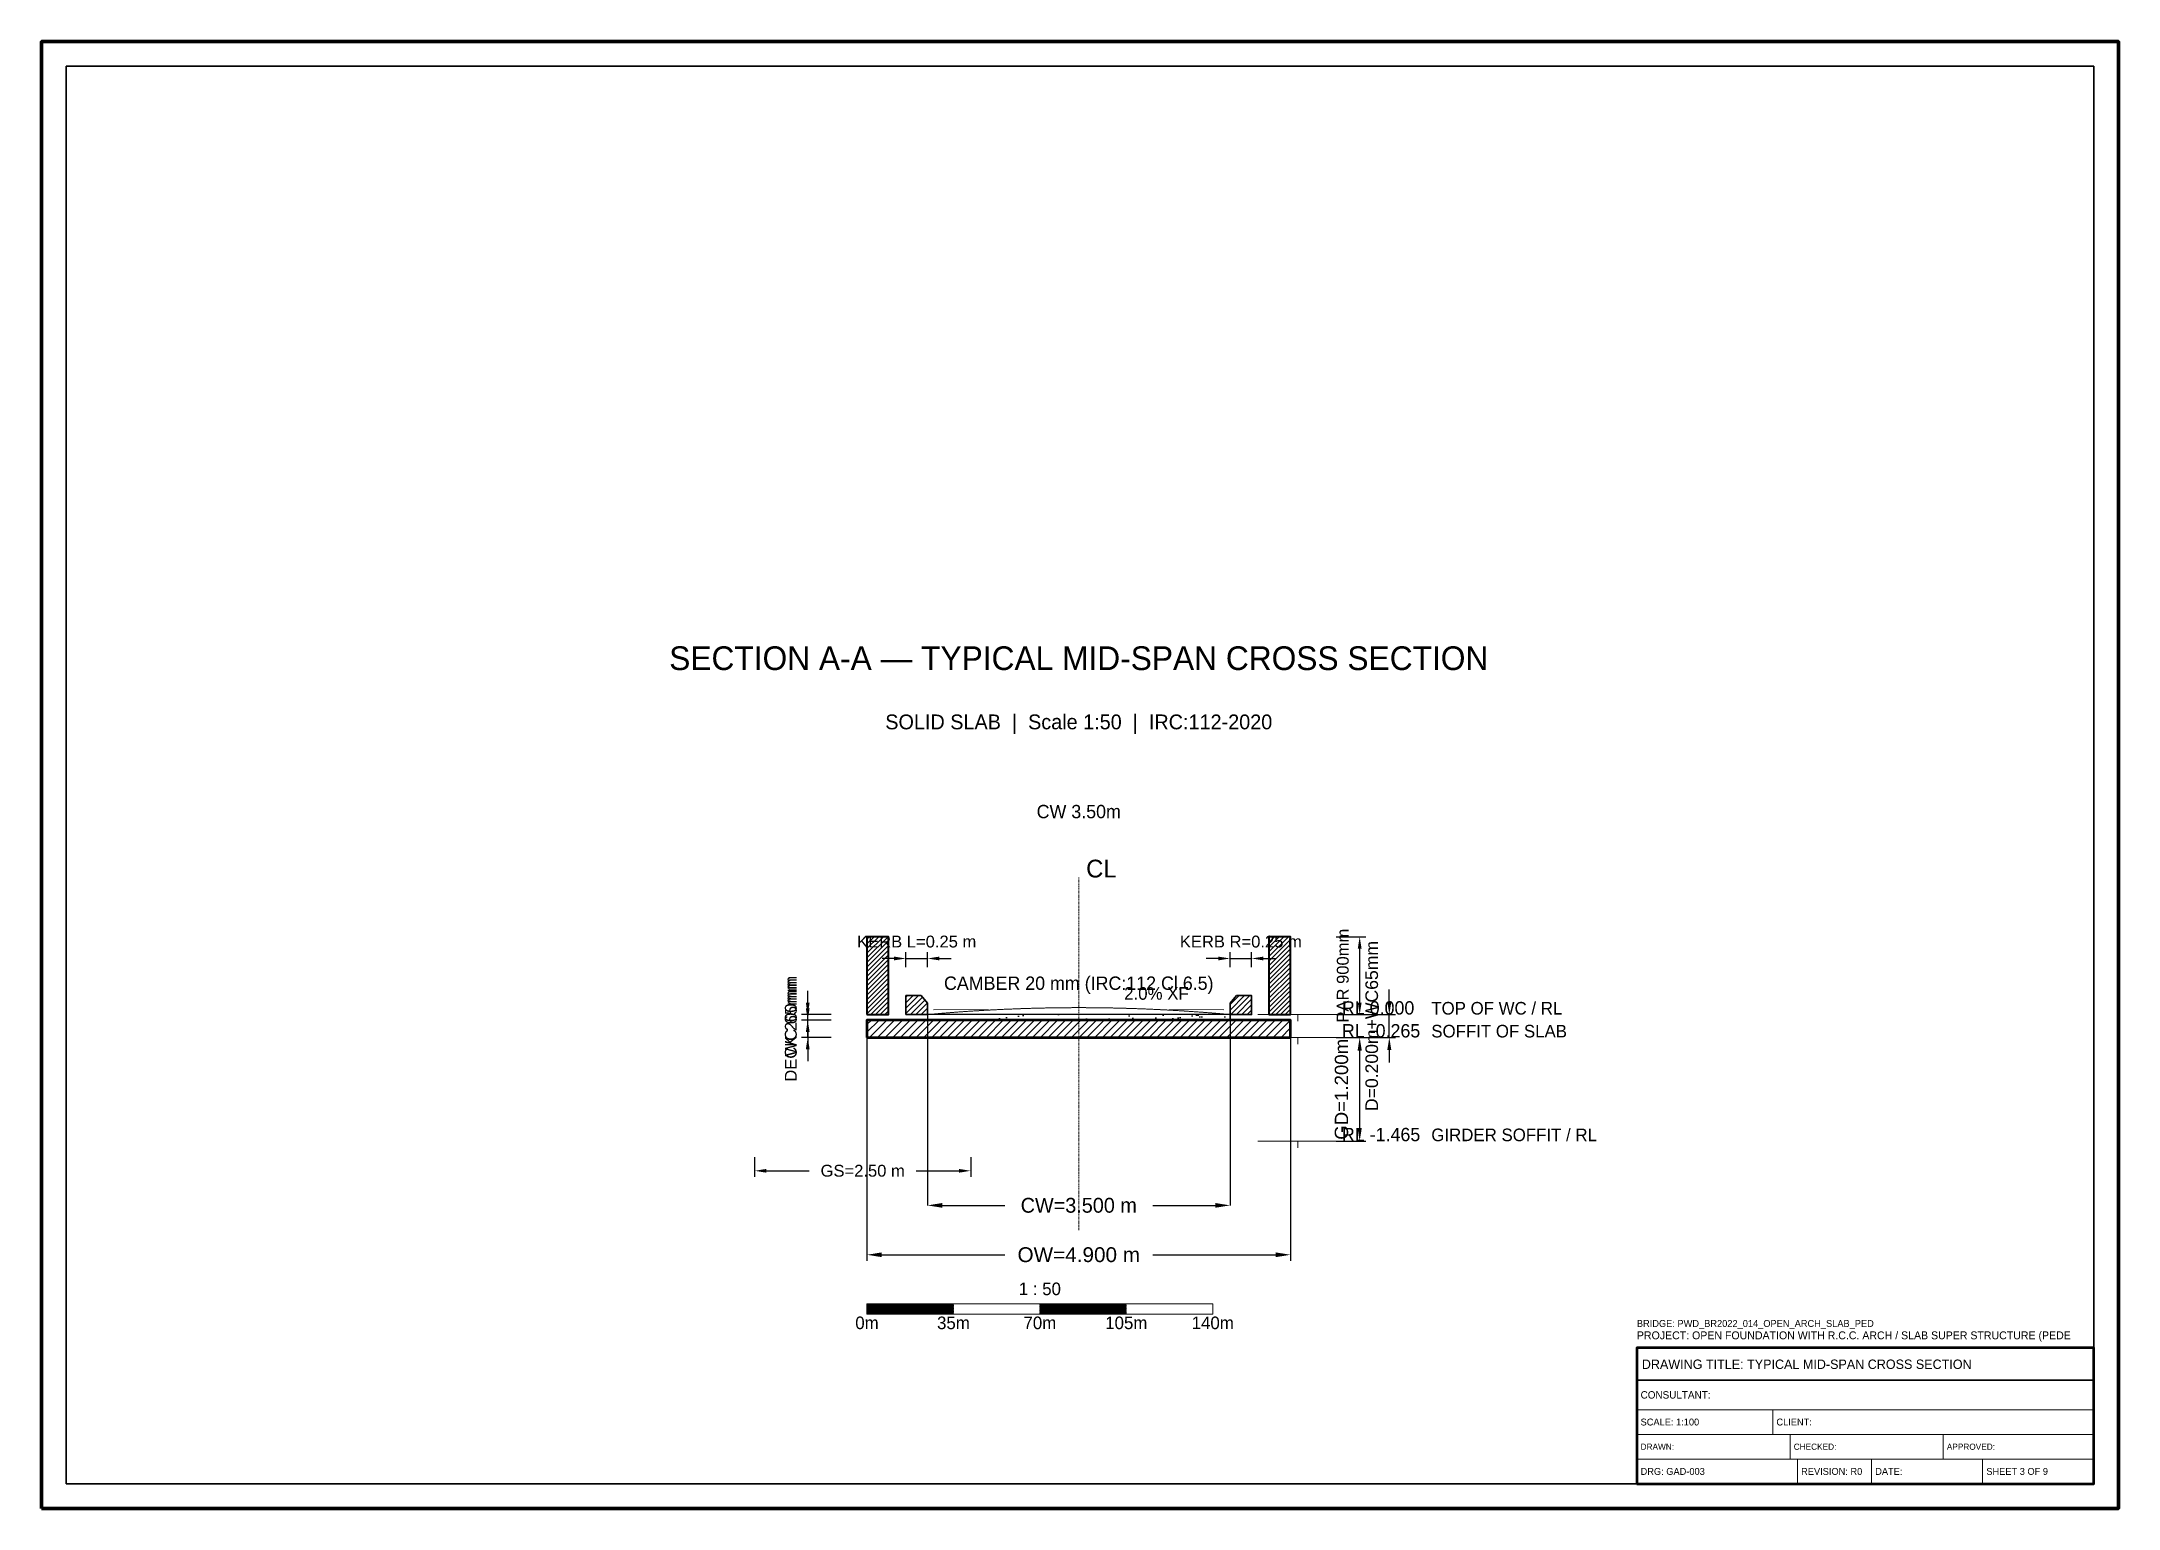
# Model space of a CAD drawing. Header units: metres. Extents: x 0 to 841, y 0 to 594.
import ezdxf
from ezdxf.enums import TextEntityAlignment as Align

# ---------------------------------------------------------------- set-up
doc = ezdxf.new("R2010")
doc.units = ezdxf.units.M
doc.linetypes.add('CENTER', pattern=[1.5, 0.75, -0.25, 0.25, -0.25])
doc.linetypes.add('DASHED', pattern=[0.5, 0.375, -0.125])
for name, color, linetype, lineweight in [('BORDER-INNER', 7, 'Continuous', 35), ('BORDER-OUTER', 7, 'Continuous', 70), ('DIM-LEVEL', 3, 'Continuous', 18), ('DIM-LINEAR', 3, 'Continuous', 18), ('DIM-SLOPE', 3, 'Continuous', 18), ('STRUC-CENTRE', 6, 'CENTER', 18), ('STRUC-HATCHING', 8, 'Continuous', 18), ('SUPER-CAMBER', 6, 'DASHED', 18), ('SUPER-DECK', 2, 'Continuous', 50), ('SUPER-KERB', 7, 'Continuous', 25), ('SUPER-PARAPET', 2, 'Continuous', 35), ('SUPER-WEARING', 8, 'Continuous', 25), ('SYM-SCALE', 7, 'Continuous', 13), ('TEXT-GENERAL', 7, 'Continuous', 18), ('TEXT-HEADER', 7, 'Continuous', 25), ('TEXT-LEVEL', 5, 'Continuous', 18), ('TEXT-SPEC', 7, 'Continuous', 13), ('TEXT-TITLE', 7, 'Continuous', 25), ('TITLEBLK-BOX', 7, 'Continuous', 50), ('TITLEBLK-TEXT', 7, 'Continuous', 18)]:
    doc.layers.add(name, color=color, linetype=linetype, lineweight=lineweight)
doc.styles.add('BRIDGE_STD', font='Arial.ttf')
doc.dimstyles.new('BRG_DIM', dxfattribs={"dimtxt": 0.006, "dimasz": 6, "dimexe": 1.25, "dimexo": 0.625, "dimtad": 1, "dimcen": 2.5, "dimazin": 3, "dimtfac": 1, "dimtmove": 0, "dimatfit": 3})
doc.dimstyles.new('pmb100', dxfattribs={"dimtxt": 2.5, "dimasz": 0.9375, "dimexe": 2.5, "dimexo": 2.5, "dimtad": 0, "dimtih": 1, "dimdec": 0, "dimtxsty": 'BRIDGE_STD', "dimcen": 2.5, "dimazin": 3, "dimtfac": 1, "dimtmove": 0, "dimatfit": 3})

# ---------------------------------------------------------------- blocks, each defined once
blk = doc.blocks.new('_CLOSEDFILLED')
at = {"color": 0, "linetype": 'BYBLOCK'}
blk.add_solid([(-1, 0.16), (0, 0), (-1, -0.16)], dxfattribs=at)
blk = doc.blocks.new('*D1')
for p, q in [((358.75, 200), (358.75, 122.725)), ((481.25, 200), (481.25, 122.725)), ((364.75, 122.725), (390, 122.725)), ((450, 122.725), (475.25, 122.725))]:
    blk.add_line(p, q)
at = {"layer": 'Defpoints'}
for p in [(358.75, 200), (481.25, 200), (358.75, 122.725)]:
    blk.add_point(p, dxfattribs=at)
at = {"layer": 'DIM-LINEAR', "xscale": 6, "yscale": 6, "rotation": 180}
blk.add_blockref('_CLOSEDFILLED', (358.75, 122.725), dxfattribs=at)
at = {"layer": 'DIM-LINEAR', "xscale": 6, "yscale": 6}
blk.add_blockref('_CLOSEDFILLED', (481.25, 122.725), dxfattribs=at)
at = {"layer": 'DIM-LINEAR', "color": 3, "insert": (420, 122.725), "char_height": 6, "attachment_point": 5}
blk.add_mtext('CW=3.500 m', dxfattribs=at)

msp = doc.modelspace()

# ---------------------------------------------------------------- hatches: boundary and pattern name
at = {"layer": 'STRUC-HATCHING'}
h = msp.add_hatch(dxfattribs=at)
h.set_pattern_fill('ANSI31', scale=0.42)
h.paths.add_polyline_path([(334.25, 200), (343, 200), (343, 231.5), (334.25, 231.5)])
h = msp.add_hatch(dxfattribs=at)
h.set_pattern_fill('ANSI31', scale=0.42)
h.paths.add_polyline_path([(497, 200), (505.75, 200), (505.75, 231.5), (497, 231.5)])
h = msp.add_hatch(dxfattribs=at)
h.set_pattern_fill('ANSI31', scale=0.49)
h.paths.add_polyline_path([(350, 200), (358.75, 200), (358.75, 204.62), (356.125, 207.7), (350, 207.7)])
h = msp.add_hatch(dxfattribs=at)
h.set_pattern_fill('ANSI31', scale=0.49)
h.paths.add_polyline_path([(481.25, 200), (490, 200), (490, 207.7), (483.875, 207.7), (481.25, 204.62)])
h = msp.add_hatch(dxfattribs=at)
h.set_pattern_fill('ANSI31', scale=0.7)
h.paths.add_polyline_path([(334.25, 190.725), (505.75, 190.725), (505.75, 197.725), (334.25, 197.725)])
at = {"layer": 'SUPER-WEARING'}
h = msp.add_hatch(dxfattribs=at)
h.set_pattern_fill('AR-SAND', scale=0.14)
h.paths.add_polyline_path([(358.75, 197.725), (481.25, 197.725), (481.25, 200), (358.75, 200)])
at = {"layer": 'SYM-SCALE'}
h = msp.add_hatch(dxfattribs=at)
h.set_pattern_fill('SOLID')
h.paths.add_polyline_path([(334.25, 78.725), (369.25, 78.725), (369.25, 82.805), (334.25, 82.805)])
h = msp.add_hatch(dxfattribs=at)
h.set_pattern_fill('SOLID')
h.paths.add_polyline_path([(404.25, 78.725), (439.25, 78.725), (439.25, 82.805), (404.25, 82.805)])

# ---------------------------------------------------------------- linework, layer by layer
at = {"layer": 'BORDER-INNER'}
msp.add_lwpolyline([(10, 10), (831, 10), (831, 584), (10, 584), (10, 10)], dxfattribs=at)
at = {"layer": 'BORDER-OUTER'}
msp.add_lwpolyline([(0, 0), (841, 0), (841, 594), (0, 594), (0, 0)], dxfattribs=at)
at = {"layer": 'DIM-LEVEL'}
for p, q in [((492.55, 200), (524.95, 200)), ((508.75, 200), (508.75, 197.3)), ((492.55, 190.725), (524.95, 190.725)), ((508.75, 190.725), (508.75, 188.025)), ((492.55, 148.725), (524.95, 148.725)), ((508.75, 148.725), (508.75, 146.025))]:
    msp.add_line(p, q, dxfattribs=at)
at = {"layer": 'DIM-SLOPE', "color": 3}
for p, q in [((383.25, 202.1), (361.2, 201.88)), ((456.75, 202.1), (478.8, 201.88))]:
    msp.add_line(p, q, dxfattribs=at)
at = {"layer": 'STRUC-CENTRE'}
msp.add_line((420, 112.725), (420, 255.5), dxfattribs=at)
at = {"layer": 'SUPER-CAMBER', "color": 6}
msp.add_lwpolyline([(358.75, 200), (364.875, 200.532), (371, 201.008), (377.125, 201.428), (383.25, 201.792), (389.375, 202.1), (395.5, 202.352), (401.625, 202.548), (407.75, 202.688), (413.875, 202.772), (420, 202.8), (426.125, 202.772), (432.25, 202.688), (438.375, 202.548), (444.5, 202.352), (450.625, 202.1), (456.75, 201.792), (462.875, 201.428), (469, 201.008), (475.125, 200.532), (481.25, 200)], dxfattribs=at)
at = {"layer": 'SUPER-DECK', "lineweight": 50}
msp.add_lwpolyline([(334.25, 190.725), (505.75, 190.725), (505.75, 197.725), (334.25, 197.725), (334.25, 190.725)], dxfattribs=at)
at = {"layer": 'SUPER-KERB', "lineweight": 35}
for points in [[(350, 200), (358.75, 200), (358.75, 204.62), (356.125, 207.7), (350, 207.7), (350, 200)], [(481.25, 200), (490, 200), (490, 207.7), (483.875, 207.7), (481.25, 204.62), (481.25, 200)]]:
    msp.add_lwpolyline(points, dxfattribs=at)
at = {"layer": 'SUPER-PARAPET', "lineweight": 40}
for points in [[(334.25, 200), (343, 200), (343, 231.5), (334.25, 231.5), (334.25, 200)], [(497, 200), (505.75, 200), (505.75, 231.5), (497, 231.5), (497, 200)]]:
    msp.add_lwpolyline(points, dxfattribs=at)
at = {"layer": 'SUPER-WEARING'}
msp.add_lwpolyline([(358.75, 197.725), (481.25, 197.725), (481.25, 200), (358.75, 200), (358.75, 197.725)], dxfattribs=at)
at = {"layer": 'SYM-SCALE'}
msp.add_lwpolyline([(334.25, 78.725), (474.25, 78.725), (474.25, 82.805), (334.25, 82.805), (334.25, 78.725)], dxfattribs=at)
at = {"layer": 'TITLEBLK-BOX', "lineweight": 50}
msp.add_lwpolyline([(646, 10), (831, 10), (831, 65), (646, 65), (646, 10)], dxfattribs=at)
at = {"layer": 'TITLEBLK-BOX', "lineweight": 30}
msp.add_lwpolyline([(646, 52), (831, 52), (831, 65), (646, 65), (646, 52)], dxfattribs=at)
at = {"layer": 'TITLEBLK-BOX', "lineweight": 18}
for points in [[(646, 40), (831, 40), (831, 52), (646, 52), (646, 40)], [(646, 30), (701, 30), (701, 40), (646, 40), (646, 30)], [(701, 30), (831, 30), (831, 40), (701, 40), (701, 30)], [(646, 20), (708, 20), (708, 30), (646, 30), (646, 20)], [(708, 20), (770, 20), (770, 30), (708, 30), (708, 20)], [(770, 20), (831, 20), (831, 30), (770, 30), (770, 20)], [(646, 10), (711, 10), (711, 20), (646, 20), (646, 10)], [(711, 10), (741, 10), (741, 20), (711, 20), (711, 10)], [(741, 10), (786, 10), (786, 20), (741, 20), (741, 10)], [(786, 10), (831, 10), (831, 20), (786, 20), (786, 10)]]:
    msp.add_lwpolyline(points, dxfattribs=at)

# ---------------------------------------------------------------- texts
at = {"layer": 'DIM-SLOPE', "color": 3}
msp.add_text('2.0% XF', height=5.1, dxfattribs=at).set_placement((438.375, 206))
at = {"layer": 'STRUC-CENTRE'}
msp.add_text('CL', height=7.2, dxfattribs=at).set_placement((423, 255.5))
at = {"layer": 'SUPER-CAMBER', "color": 6}
msp.add_text('CAMBER 20 mm (IRC:112 Cl.6.5)', height=5.4, dxfattribs=at).set_placement((420, 210), align=Align.CENTER)
at = {"layer": 'TEXT-GENERAL'}
for s, height, p in [('CW 3.50m', 5.4, (420, 279.5)), ('1 : 50', 5.1, (404.25, 86.375)), ('0m', 5.1, (334.25, 72.605)), ('35m', 5.1, (369.25, 72.605)), ('70m', 5.1, (404.25, 72.605)), ('105m', 5.1, (439.25, 72.605)), ('140m', 5.1, (474.25, 72.605))]:
    msp.add_text(s, height=height, dxfattribs=at).set_placement(p, align=Align.CENTER)
at = {"layer": 'TEXT-HEADER'}
msp.add_text('SECTION A-A — TYPICAL MID-SPAN CROSS SECTION', height=9.6, dxfattribs=at).set_placement((420, 339.5), align=Align.CENTER)
at = {"layer": 'TEXT-LEVEL'}
for s, height, p in [('RL 0.000', 5.4, (526.57, 200)), ('TOP OF WC / RL', 5.1, (562.75, 200)), ('RL -0.265', 5.4, (526.57, 190.725)), ('SOFFIT OF SLAB', 5.1, (562.75, 190.725)), ('RL -1.465', 5.4, (526.57, 148.725)), ('GIRDER SOFFIT / RL', 5.1, (562.75, 148.725))]:
    msp.add_text(s, height=height, dxfattribs=at).set_placement(p)
at = {"layer": 'TEXT-SPEC'}
msp.add_text('SOLID SLAB  |  Scale 1:50  |  IRC:112-2020', height=6, dxfattribs=at).set_placement((420, 315.5), align=Align.CENTER)
at = {"layer": 'TEXT-TITLE'}
for s, height, p in [('PROJECT: OPEN FOUNDATION WITH R.C.C. ARCH / SLAB SUPER STRUCTURE (PEDE', 3.2, (646, 68.5)), ('DRAWING TITLE: TYPICAL MID-SPAN CROSS SECTION', 3.8, (648, 56.5))]:
    msp.add_text(s, height=height, dxfattribs=at).set_placement(p)
at = {"layer": 'TITLEBLK-TEXT'}
for s, height, p in [('BRIDGE: PWD_BR2022_014_OPEN_ARCH_SLAB_PED', 2.8, (646, 73.5)), ('CONSULTANT: ', 3, (647.5, 44.5)), ('SCALE: 1:100', 2.8, (647.5, 33.6)), ('CLIENT: ', 2.8, (702.5, 33.6)), ('DRAWN: ', 2.5, (647.5, 23.75)), ('CHECKED: ', 2.5, (709.5, 23.75)), ('APPROVED: ', 2.5, (771.5, 23.75)), ('DRG: GAD-003', 2.8, (647.5, 13.6)), ('REVISION: R0', 2.8, (712.5, 13.6)), ('DATE: ', 2.8, (742.5, 13.6)), ('SHEET 3 OF 9', 2.8, (787.5, 13.6))]:
    msp.add_text(s, height=height, dxfattribs=at).set_placement(p)

# ---------------------------------------------------------------- dimensions: what is measured, and where the dimension line sits
at = {"layer": 'DIM-LINEAR'}
for base, p1, p2, text, override in [((350, 222.7), (350, 216.7), (358.75, 216.7), 'KERB L=0.25 m', {"dimtxt": 4.8, "dimasz": 4.8, "dimgap": 1.92, "dimclrt": 3}), ((481.25, 222.7), (481.25, 216.7), (490, 216.7), 'KERB R=0.25 m', {"dimtxt": 4.8, "dimasz": 4.8, "dimgap": 1.92, "dimclrt": 3}), ((334.25, 102.725), (334.25, 200), (505.75, 200), 'OW=4.900 m', {"dimtxt": 6, "dimasz": 6, "dimgap": 2.4, "dimclrt": 3}), ((288.75, 136.725), (288.75, 144.725), (376.25, 144.725), 'GS=2.50 m', {"dimtxt": 4.8, "dimasz": 4.8, "dimgap": 1.92, "dimclrt": 3})]:
    msp.add_linear_dim(base=base, p1=p1, p2=p2, text=text, dimstyle='pmb100', override=override, dxfattribs=at).render()
for base, p1, p2, text, override in [((533.75, 200), (521.75, 200), (521.75, 231.5), 'PAR 900mm', {"dimtxt": 4.8, "dimasz": 4.8, "dimgap": 1.92, "dimclrt": 3}), ((545.75, 190.725), (521.75, 190.725), (521.75, 200), 'D=0.200m+WC65mm', {"dimtxt": 5.1, "dimasz": 5.1, "dimgap": 2.04, "dimclrt": 3}), ((310.25, 190.725), (322.25, 190.725), (322.25, 197.725), 'DECK 200mm', {"dimtxt": 4.8, "dimasz": 4.8, "dimgap": 1.92, "dimclrt": 3}), ((310.25, 197.725), (322.25, 197.725), (322.25, 200), 'WC 65mm', {"dimtxt": 4.8, "dimasz": 4.8, "dimgap": 1.92, "dimclrt": 3}), ((533.75, 148.725), (521.75, 148.725), (521.75, 190.725), 'GD=1.200m', {"dimtxt": 5.4, "dimasz": 5.4, "dimgap": 2.16, "dimclrt": 3})]:
    msp.add_linear_dim(base=base, p1=p1, p2=p2, angle=90, text=text, dimstyle='pmb100', override=override, dxfattribs=at).render()
dim = msp.add_linear_dim(base=(358.75, 122.725), p1=(358.75, 200), p2=(481.25, 200), text='CW=3.500 m', dimstyle='BRG_DIM', override={"dimtxt": 6, "dimasz": 6, "dimgap": 2.4, "dimclrt": 3}, dxfattribs=at)
dim.commit()
dim.dimension.update_dxf_attribs({"geometry": '*D1', "text_midpoint": (420, 122.725)})

doc.saveas('drawing.dxf')
